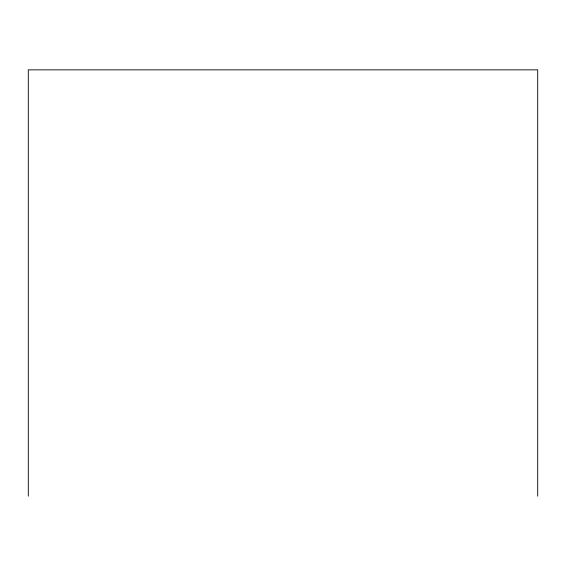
<?xml version="1.0" encoding="UTF-8"?>
<svg xmlns="http://www.w3.org/2000/svg" width="566" height="566" viewBox="0 0 566 566"><rect width="100%" height="100%" fill="white"/><g stroke="black" fill="none" stroke-linecap="round" stroke-linejoin="round"><path stroke-width="0.85" d="M537.7 496.156L537.7 69.844L28.3 69.844L28.3 496.156"/></g></svg>
